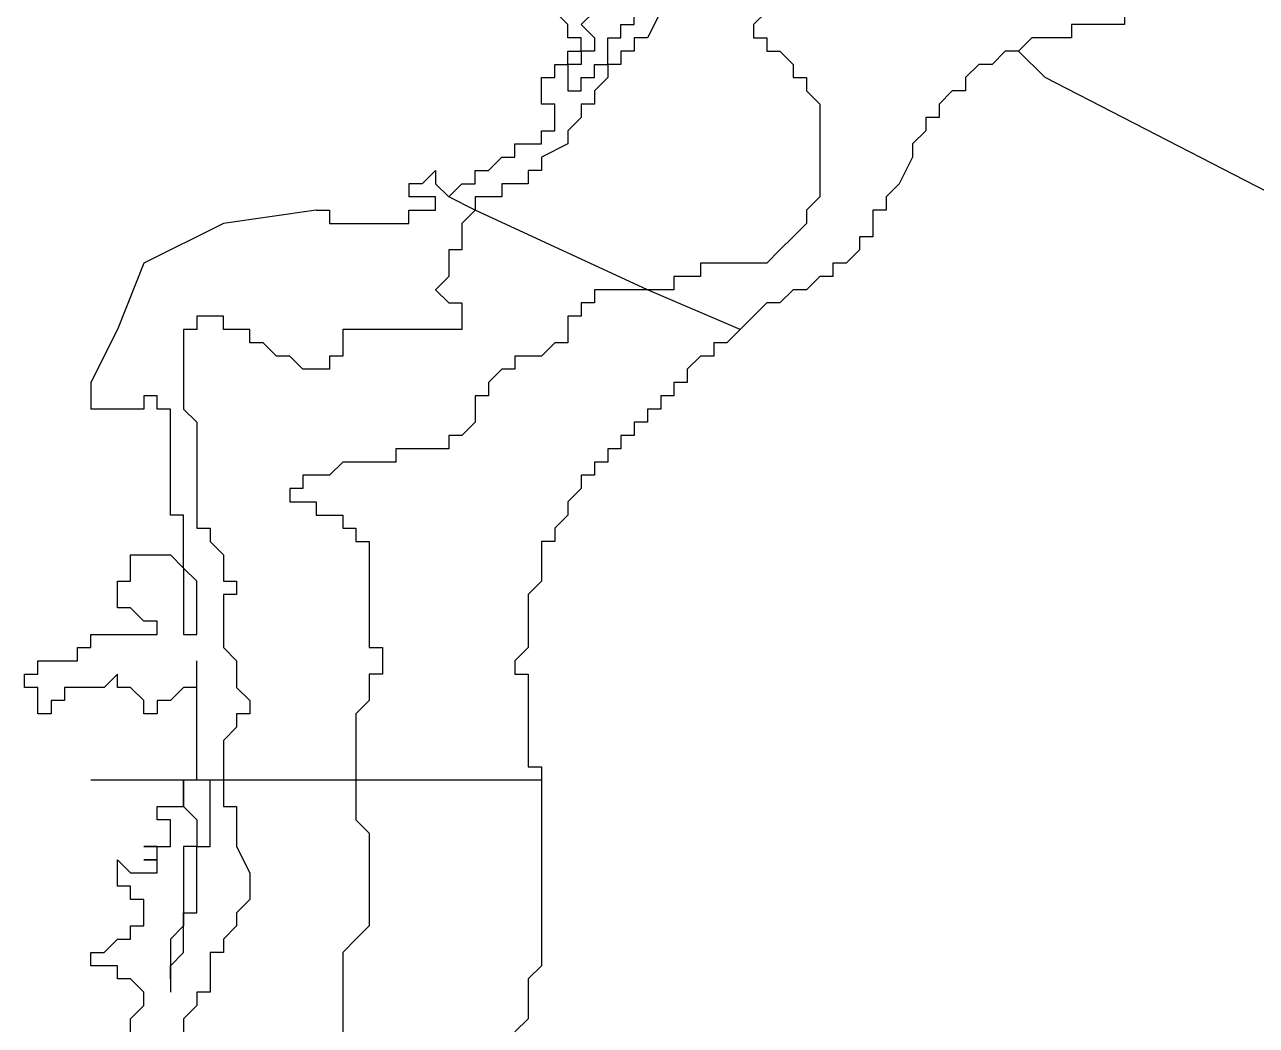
# Model space of a CAD drawing. Extents: x -79.2 to -65.2, y 32.5 to 44.8.
# Drawn here: x -75.19 to -74.261, y 38.315 to 39.07 of the extents above; entities that cross this region are included whole.
import ezdxf

# ---------------------------------------------------------------- set-up
doc = ezdxf.new("R2010")
doc.units = 0

msp = doc.modelspace()

# ---------------------------------------------------------------- linework, layer by layer
at = {"layer": '0FINSTR_G'}
for points in [[(-74.87, 38.94), (-74.87, 38.94), (-74.86, 38.95), (-74.86, 38.95), (-74.86, 38.95), (-74.85, 38.95), (-74.85, 38.95), (-74.85, 38.96), (-74.85, 38.96), (-74.84, 38.96), (-74.84, 38.96), (-74.84, 38.96), (-74.83, 38.97), (-74.83, 38.97), (-74.83, 38.97), (-74.82, 38.97), (-74.82, 38.97), (-74.82, 38.98), (-74.81, 38.98), (-74.81, 38.98), (-74.81, 38.98), (-74.81, 38.98), (-74.8, 38.98), (-74.8, 38.98), (-74.8, 38.99), (-74.8, 38.99), (-74.79, 38.99), (-74.79, 38.99), (-74.79, 39), (-74.79, 39), (-74.79, 39), (-74.79, 39.01), (-74.79, 39.01), (-74.8, 39.01), (-74.8, 39.01), (-74.8, 39.02), (-74.8, 39.02), (-74.8, 39.02), (-74.8, 39.02), (-74.8, 39.03), (-74.8, 39.03), (-74.79, 39.03), (-74.79, 39.03), (-74.79, 39.04), (-74.79, 39.04), (-74.78, 39.04), (-74.78, 39.04), (-74.78, 39.04), (-74.78, 39.05), (-74.77, 39.05), (-74.77, 39.05), (-74.77, 39.06), (-74.77, 39.06), (-74.77, 39.06), (-74.78, 39.06), (-74.78, 39.07), (-74.78, 39.07), (-74.78, 39.07), (-74.78, 39.07), (-74.78, 39.07), (-74.79, 39.08)], [(-74.71, 39.08), (-74.72, 39.06), (-74.72, 39.06), (-74.72, 39.06), (-74.72, 39.06), (-74.73, 39.06), (-74.73, 39.06), (-74.73, 39.05), (-74.74, 39.05), (-74.74, 39.05), (-74.74, 39.05), (-74.74, 39.04), (-74.75, 39.04), (-74.75, 39.04), (-74.75, 39.03), (-74.75, 39.03), (-74.76, 39.02), (-74.76, 39.02), (-74.76, 39.01), (-74.77, 39.01), (-74.77, 39.01), (-74.77, 39), (-74.77, 39), (-74.77, 39), (-74.77, 39), (-74.78, 38.99), (-74.78, 38.99), (-74.78, 38.99), (-74.78, 38.99), (-74.78, 38.98), (-74.78, 38.98), (-74.78, 38.98), (-74.8, 38.97), (-74.8, 38.97), (-74.8, 38.96), (-74.8, 38.96), (-74.81, 38.96), (-74.81, 38.95), (-74.81, 38.95), (-74.82, 38.95), (-74.82, 38.95), (-74.83, 38.95), (-74.83, 38.95), (-74.83, 38.94), (-74.84, 38.94), (-74.84, 38.94), (-74.84, 38.94), (-74.85, 38.94), (-74.85, 38.93)], [(-74.76, 39.08), (-74.77, 39.07), (-74.77, 39.07), (-74.77, 39.07), (-74.77, 39.07), (-74.77, 39.07), (-74.76, 39.06), (-74.76, 39.06), (-74.76, 39.06), (-74.76, 39.06), (-74.76, 39.05), (-74.77, 39.05), (-74.77, 39.05), (-74.77, 39.05), (-74.77, 39.04), (-74.77, 39.04), (-74.78, 39.04), (-74.78, 39.04), (-74.78, 39.03), (-74.78, 39.03), (-74.78, 39.03), (-74.78, 39.02), (-74.78, 39.02), (-74.78, 39.02), (-74.78, 39.02), (-74.77, 39.02), (-74.77, 39.02), (-74.77, 39.03), (-74.77, 39.03), (-74.77, 39.03), (-74.76, 39.03), (-74.76, 39.03), (-74.76, 39.04), (-74.76, 39.04), (-74.76, 39.04), (-74.75, 39.04), (-74.75, 39.05), (-74.75, 39.05), (-74.75, 39.05), (-74.75, 39.05), (-74.75, 39.06), (-74.74, 39.06), (-74.74, 39.06), (-74.74, 39.06), (-74.74, 39.07), (-74.74, 39.07), (-74.74, 39.07), (-74.73, 39.07), (-74.73, 39.08)], [(-74.63, 39.08), (-74.64, 39.07), (-74.64, 39.07), (-74.64, 39.06), (-74.63, 39.06), (-74.63, 39.06), (-74.63, 39.05), (-74.62, 39.05), (-74.62, 39.05), (-74.61, 39.04), (-74.61, 39.04), (-74.61, 39.03), (-74.61, 39.03), (-74.6, 39.03), (-74.6, 39.03), (-74.6, 39.02), (-74.6, 39.02)], [(-74.36, 39.08), (-74.36, 39.07), (-74.37, 39.07), (-74.37, 39.07), (-74.38, 39.07), (-74.38, 39.07), (-74.39, 39.07), (-74.39, 39.07), (-74.4, 39.07), (-74.4, 39.06), (-74.41, 39.06), (-74.42, 39.06), (-74.42, 39.06), (-74.42, 39.06), (-74.43, 39.06), (-74.43, 39.06), (-74.44, 39.05), (-74.44, 39.05), (-74.45, 39.05), (-74.45, 39.05)], [(-74.45, 39.05), (-74.45, 39.05), (-74.46, 39.04)], [(-74.44, 39.05), (-74.45, 39.05)], [(-73.74, 38.68), (-74.42, 39.03), (-74.44, 39.05)], [(-74.46, 39.04), (-74.46, 39.04), (-74.47, 39.04), (-74.48, 39.03), (-74.48, 39.03), (-74.48, 39.02), (-74.49, 39.02), (-74.49, 39.02), (-74.5, 39.01), (-74.5, 39.01), (-74.5, 39), (-74.51, 39), (-74.51, 38.99), (-74.51, 38.99), (-74.52, 38.98), (-74.52, 38.98)], [(-74.6, 39.02), (-74.6, 39.02), (-74.6, 39.02), (-74.59, 39.01), (-74.59, 39.01), (-74.59, 39), (-74.59, 39), (-74.59, 38.99), (-74.59, 38.99), (-74.59, 38.98), (-74.59, 38.97), (-74.59, 38.97), (-74.59, 38.96), (-74.59, 38.96), (-74.59, 38.95), (-74.59, 38.94), (-74.59, 38.94), (-74.6, 38.93), (-74.6, 38.93), (-74.6, 38.92), (-74.6, 38.92), (-74.61, 38.91), (-74.61, 38.91), (-74.61, 38.91), (-74.62, 38.9), (-74.62, 38.9), (-74.63, 38.89), (-74.63, 38.89), (-74.64, 38.89), (-74.64, 38.89), (-74.65, 38.89), (-74.65, 38.89), (-74.66, 38.89), (-74.66, 38.89), (-74.67, 38.89), (-74.67, 38.89), (-74.67, 38.89), (-74.68, 38.89), (-74.68, 38.88), (-74.69, 38.88), (-74.7, 38.88), (-74.7, 38.87), (-74.71, 38.87), (-74.71, 38.87), (-74.72, 38.87)], [(-74.52, 38.98), (-74.52, 38.98), (-74.52, 38.98), (-74.52, 38.97), (-74.53, 38.95), (-74.53, 38.95), (-74.53, 38.95), (-74.54, 38.94), (-74.54, 38.94), (-74.54, 38.93), (-74.55, 38.93), (-74.55, 38.92), (-74.55, 38.91), (-74.56, 38.91), (-74.56, 38.9), (-74.57, 38.89), (-74.57, 38.89), (-74.58, 38.89), (-74.58, 38.88), (-74.59, 38.88), (-74.59, 38.88), (-74.6, 38.87), (-74.6, 38.87), (-74.61, 38.87), (-74.61, 38.87), (-74.62, 38.86), (-74.63, 38.86), (-74.63, 38.86), (-74.64, 38.85), (-74.64, 38.85), (-74.65, 38.84), (-74.65, 38.84)], [(-74.88, 38.96), (-74.89, 38.95), (-74.89, 38.95), (-74.89, 38.95), (-74.9, 38.95), (-74.9, 38.94), (-74.9, 38.94)], [(-74.88, 38.96), (-74.88, 38.96), (-74.88, 38.96), (-74.88, 38.96)], [(-74.88, 38.96), (-74.88, 38.95), (-74.88, 38.95), (-74.88, 38.95), (-74.88, 38.95), (-74.87, 38.94), (-74.87, 38.94), (-74.87, 38.94), (-74.87, 38.94)], [(-74.97, 38.93), (-74.97, 38.93), (-74.97, 38.93), (-74.97, 38.93), (-74.96, 38.93), (-74.96, 38.92), (-74.96, 38.92), (-74.95, 38.92), (-74.95, 38.92), (-74.95, 38.92), (-74.94, 38.92), (-74.94, 38.92), (-74.93, 38.92), (-74.93, 38.92), (-74.92, 38.92), (-74.92, 38.92), (-74.92, 38.92), (-74.91, 38.92), (-74.91, 38.92), (-74.9, 38.92), (-74.9, 38.93), (-74.9, 38.93), (-74.89, 38.93), (-74.89, 38.93), (-74.89, 38.93), (-74.88, 38.93), (-74.88, 38.93), (-74.88, 38.93), (-74.88, 38.94), (-74.88, 38.94), (-74.88, 38.94), (-74.89, 38.94), (-74.89, 38.94), (-74.9, 38.94)], [(-74.87, 38.94), (-74.87, 38.94)], [(-74.85, 38.93), (-74.87, 38.94)], [(-74.97, 38.93), (-75.04, 38.92), (-75.1, 38.89), (-75.12, 38.84), (-75.14, 38.8), (-75.14, 38.78)], [(-74.85, 38.93), (-74.85, 38.93), (-74.85, 38.93), (-74.85, 38.93), (-74.86, 38.92), (-74.86, 38.92), (-74.86, 38.92), (-74.86, 38.91), (-74.86, 38.91), (-74.86, 38.9), (-74.86, 38.9), (-74.87, 38.9), (-74.87, 38.89), (-74.87, 38.89), (-74.87, 38.88), (-74.87, 38.88), (-74.88, 38.87), (-74.88, 38.87), (-74.88, 38.87), (-74.88, 38.87), (-74.88, 38.87), (-74.88, 38.87), (-74.87, 38.86), (-74.87, 38.86), (-74.87, 38.86), (-74.86, 38.86), (-74.86, 38.86), (-74.86, 38.86), (-74.86, 38.86), (-74.86, 38.85), (-74.86, 38.85), (-74.86, 38.85), (-74.86, 38.85), (-74.86, 38.85), (-74.86, 38.84), (-74.86, 38.84), (-74.86, 38.84), (-74.87, 38.84), (-74.87, 38.84), (-74.87, 38.84), (-74.87, 38.84), (-74.88, 38.84), (-74.88, 38.84), (-74.88, 38.84), (-74.89, 38.84), (-74.89, 38.84), (-74.9, 38.84), (-74.9, 38.84), (-74.9, 38.84), (-74.91, 38.84), (-74.91, 38.84), (-74.91, 38.84), (-74.92, 38.84), (-74.92, 38.84), (-74.93, 38.84), (-74.93, 38.84), (-74.94, 38.84), (-74.94, 38.84), (-74.94, 38.84), (-74.95, 38.84), (-74.95, 38.84), (-74.95, 38.83), (-74.95, 38.83), (-74.95, 38.83), (-74.95, 38.83), (-74.95, 38.82), (-74.96, 38.82), (-74.96, 38.82), (-74.96, 38.82), (-74.96, 38.82), (-74.96, 38.82), (-74.96, 38.81), (-74.96, 38.81), (-74.97, 38.81), (-74.97, 38.81), (-74.97, 38.81), (-74.97, 38.81), (-74.97, 38.81), (-74.97, 38.81), (-74.98, 38.81), (-74.98, 38.81), (-74.98, 38.81), (-74.98, 38.81), (-74.99, 38.82), (-74.99, 38.82), (-74.99, 38.82), (-75, 38.82), (-75, 38.82), (-75, 38.82), (-75, 38.82), (-75.01, 38.83), (-75.01, 38.83), (-75.01, 38.83), (-75.02, 38.83), (-75.02, 38.83), (-75.02, 38.83), (-75.02, 38.84), (-75.02, 38.84), (-75.03, 38.84), (-75.03, 38.84), (-75.03, 38.84), (-75.03, 38.84), (-75.04, 38.84), (-75.04, 38.85), (-75.04, 38.85), (-75.04, 38.85), (-75.05, 38.85), (-75.05, 38.85), (-75.05, 38.85), (-75.06, 38.85), (-75.06, 38.84), (-75.06, 38.84), (-75.06, 38.84), (-75.06, 38.84), (-75.07, 38.84), (-75.07, 38.84), (-75.07, 38.84), (-75.07, 38.84), (-75.07, 38.83), (-75.07, 38.83), (-75.07, 38.83), (-75.07, 38.82), (-75.07, 38.82), (-75.07, 38.81), (-75.07, 38.81), (-75.07, 38.8), (-75.07, 38.8), (-75.07, 38.8), (-75.07, 38.79), (-75.07, 38.79), (-75.07, 38.79), (-75.07, 38.78), (-75.07, 38.78), (-75.07, 38.78), (-75.06, 38.77), (-75.06, 38.77), (-75.06, 38.76), (-75.06, 38.76), (-75.06, 38.76), (-75.06, 38.75), (-75.06, 38.75), (-75.06, 38.75), (-75.06, 38.74), (-75.06, 38.74), (-75.06, 38.73), (-75.06, 38.72), (-75.06, 38.72), (-75.06, 38.71), (-75.06, 38.71), (-75.06, 38.71), (-75.06, 38.7), (-75.06, 38.7), (-75.06, 38.7), (-75.06, 38.69), (-75.05, 38.69), (-75.05, 38.69), (-75.05, 38.69), (-75.05, 38.68), (-75.05, 38.68), (-75.04, 38.67), (-75.04, 38.67), (-75.04, 38.66), (-75.04, 38.66), (-75.04, 38.65), (-75.03, 38.65), (-75.03, 38.65), (-75.03, 38.65), (-75.03, 38.64), (-75.03, 38.64), (-75.04, 38.64), (-75.04, 38.63), (-75.04, 38.63), (-75.04, 38.63), (-75.04, 38.63), (-75.04, 38.62), (-75.04, 38.62), (-75.04, 38.61), (-75.04, 38.61), (-75.04, 38.61), (-75.04, 38.6), (-75.04, 38.6), (-75.04, 38.6), (-75.03, 38.59), (-75.03, 38.59), (-75.03, 38.59), (-75.03, 38.58), (-75.03, 38.58), (-75.03, 38.57), (-75.03, 38.57), (-75.02, 38.56), (-75.02, 38.56), (-75.02, 38.56), (-75.02, 38.55), (-75.02, 38.55), (-75.02, 38.55), (-75.03, 38.55), (-75.03, 38.54), (-75.03, 38.54), (-75.03, 38.54), (-75.04, 38.53), (-75.04, 38.53), (-75.04, 38.53), (-75.04, 38.52), (-75.04, 38.52), (-75.04, 38.51), (-75.04, 38.51), (-75.04, 38.51), (-75.04, 38.5)], [(-74.97, 38.93), (-74.97, 38.93)], [(-74.97, 38.93), (-74.97, 38.93)], [(-74.72, 38.87), (-74.85, 38.93)], [(-74.72, 38.87), (-74.72, 38.87), (-74.73, 38.87), (-74.73, 38.87), (-74.74, 38.87), (-74.75, 38.87), (-74.75, 38.87), (-74.76, 38.87), (-74.76, 38.87), (-74.76, 38.86), (-74.76, 38.86), (-74.77, 38.86), (-74.77, 38.86), (-74.77, 38.85), (-74.78, 38.85), (-74.78, 38.85), (-74.78, 38.85), (-74.78, 38.84), (-74.78, 38.84), (-74.78, 38.84), (-74.78, 38.83), (-74.78, 38.83), (-74.78, 38.83), (-74.79, 38.83), (-74.79, 38.83), (-74.8, 38.82), (-74.8, 38.82), (-74.8, 38.82), (-74.81, 38.82), (-74.81, 38.82), (-74.81, 38.82), (-74.82, 38.82), (-74.82, 38.82), (-74.82, 38.81), (-74.83, 38.81), (-74.83, 38.81), (-74.83, 38.81), (-74.84, 38.8), (-74.84, 38.8), (-74.84, 38.8), (-74.84, 38.79), (-74.85, 38.79), (-74.85, 38.78), (-74.85, 38.78), (-74.85, 38.78), (-74.85, 38.77), (-74.85, 38.77), (-74.85, 38.77), (-74.86, 38.76), (-74.86, 38.76), (-74.86, 38.76), (-74.87, 38.76), (-74.87, 38.75), (-74.88, 38.75), (-74.88, 38.75), (-74.89, 38.75), (-74.89, 38.75), (-74.9, 38.75), (-74.91, 38.75), (-74.91, 38.74), (-74.92, 38.74), (-74.92, 38.74), (-74.92, 38.74), (-74.93, 38.74), (-74.93, 38.74), (-74.94, 38.74), (-74.95, 38.74), (-74.95, 38.74), (-74.96, 38.73), (-74.96, 38.73), (-74.97, 38.73), (-74.97, 38.73), (-74.97, 38.73), (-74.98, 38.73), (-74.98, 38.73), (-74.98, 38.72), (-74.99, 38.72), (-74.99, 38.72), (-74.99, 38.72), (-74.99, 38.72), (-74.99, 38.71), (-74.98, 38.71), (-74.98, 38.71), (-74.98, 38.71), (-74.97, 38.71), (-74.97, 38.71), (-74.97, 38.71), (-74.97, 38.7), (-74.96, 38.7), (-74.96, 38.7), (-74.96, 38.7), (-74.95, 38.7), (-74.95, 38.69), (-74.95, 38.69), (-74.94, 38.69), (-74.94, 38.69), (-74.94, 38.69), (-74.94, 38.68), (-74.93, 38.68), (-74.93, 38.67), (-74.93, 38.67), (-74.93, 38.67), (-74.93, 38.67), (-74.93, 38.67), (-74.93, 38.66), (-74.93, 38.66), (-74.93, 38.65), (-74.93, 38.65), (-74.93, 38.64), (-74.93, 38.64), (-74.93, 38.64), (-74.93, 38.63), (-74.93, 38.62), (-74.93, 38.62), (-74.93, 38.61), (-74.93, 38.61), (-74.93, 38.61), (-74.93, 38.6), (-74.92, 38.6), (-74.92, 38.59), (-74.92, 38.59), (-74.92, 38.59), (-74.92, 38.58), (-74.93, 38.58), (-74.93, 38.57), (-74.93, 38.57), (-74.93, 38.56), (-74.93, 38.56), (-74.94, 38.55), (-74.94, 38.55), (-74.94, 38.54), (-74.94, 38.54), (-74.94, 38.54), (-74.94, 38.54), (-74.94, 38.53), (-74.94, 38.52), (-74.94, 38.51), (-74.94, 38.51), (-74.94, 38.5), (-74.94, 38.5)], [(-74.65, 38.84), (-74.72, 38.87)], [(-74.65, 38.84), (-74.65, 38.84), (-74.66, 38.83), (-74.66, 38.83), (-74.67, 38.83), (-74.67, 38.82), (-74.68, 38.82), (-74.69, 38.81), (-74.69, 38.8), (-74.7, 38.8), (-74.7, 38.79), (-74.71, 38.79), (-74.71, 38.78), (-74.72, 38.78), (-74.72, 38.78), (-74.72, 38.77), (-74.73, 38.77), (-74.73, 38.76), (-74.74, 38.76), (-74.74, 38.75), (-74.75, 38.75), (-74.75, 38.74), (-74.76, 38.74), (-74.76, 38.73), (-74.77, 38.73), (-74.77, 38.72), (-74.77, 38.72), (-74.78, 38.71), (-74.78, 38.7), (-74.79, 38.69), (-74.79, 38.69), (-74.79, 38.69), (-74.79, 38.68), (-74.8, 38.68), (-74.8, 38.67), (-74.8, 38.67), (-74.8, 38.66), (-74.8, 38.66), (-74.8, 38.65), (-74.8, 38.65), (-74.8, 38.65), (-74.81, 38.64), (-74.81, 38.64), (-74.81, 38.63), (-74.81, 38.62), (-74.81, 38.61), (-74.81, 38.61), (-74.81, 38.6), (-74.82, 38.59), (-74.82, 38.58), (-74.81, 38.58), (-74.81, 38.57), (-74.81, 38.57), (-74.81, 38.56), (-74.81, 38.56), (-74.81, 38.55), (-74.81, 38.54), (-74.81, 38.53), (-74.81, 38.53), (-74.81, 38.52), (-74.81, 38.52), (-74.81, 38.51), (-74.8, 38.51), (-74.8, 38.51), (-74.8, 38.5), (-74.8, 38.5), (-74.8, 38.5)], [(-75.06, 38.61), (-75.06, 38.61), (-75.06, 38.62), (-75.06, 38.62), (-75.06, 38.62), (-75.06, 38.63), (-75.06, 38.63), (-75.06, 38.63), (-75.06, 38.64), (-75.06, 38.64), (-75.06, 38.64), (-75.06, 38.65), (-75.06, 38.65), (-75.06, 38.65), (-75.07, 38.66), (-75.07, 38.66), (-75.07, 38.66), (-75.07, 38.67), (-75.07, 38.67), (-75.07, 38.67), (-75.07, 38.68), (-75.07, 38.68), (-75.07, 38.68), (-75.07, 38.69), (-75.07, 38.69), (-75.07, 38.69), (-75.07, 38.69), (-75.07, 38.7), (-75.07, 38.7), (-75.08, 38.7), (-75.08, 38.71), (-75.08, 38.71), (-75.08, 38.71), (-75.08, 38.71), (-75.08, 38.72), (-75.08, 38.72), (-75.08, 38.73), (-75.08, 38.73), (-75.08, 38.73), (-75.08, 38.73), (-75.08, 38.74), (-75.08, 38.74), (-75.08, 38.74), (-75.08, 38.75), (-75.08, 38.75), (-75.08, 38.75), (-75.08, 38.76), (-75.08, 38.76), (-75.08, 38.76), (-75.08, 38.77), (-75.08, 38.77), (-75.08, 38.77), (-75.08, 38.78), (-75.08, 38.78), (-75.09, 38.78), (-75.09, 38.78), (-75.09, 38.79), (-75.09, 38.79), (-75.1, 38.79), (-75.1, 38.79), (-75.1, 38.79), (-75.1, 38.78), (-75.11, 38.78), (-75.11, 38.78), (-75.11, 38.78), (-75.12, 38.78), (-75.12, 38.78), (-75.12, 38.78), (-75.13, 38.78), (-75.13, 38.78), (-75.13, 38.78), (-75.14, 38.78), (-75.14, 38.78)], [(-75.06, 38.57), (-75.07, 38.57), (-75.07, 38.57), (-75.07, 38.57), (-75.08, 38.56), (-75.08, 38.56), (-75.08, 38.56), (-75.09, 38.56), (-75.09, 38.56), (-75.09, 38.56), (-75.09, 38.55), (-75.09, 38.55), (-75.1, 38.55), (-75.1, 38.55), (-75.1, 38.56), (-75.1, 38.56), (-75.1, 38.56), (-75.11, 38.57), (-75.11, 38.57), (-75.11, 38.57), (-75.11, 38.57), (-75.11, 38.57), (-75.12, 38.57), (-75.12, 38.58), (-75.13, 38.57), (-75.13, 38.57), (-75.13, 38.57), (-75.14, 38.57), (-75.14, 38.57), (-75.14, 38.57), (-75.15, 38.57), (-75.15, 38.57), (-75.15, 38.57), (-75.16, 38.57), (-75.16, 38.56), (-75.16, 38.56), (-75.17, 38.56), (-75.17, 38.56), (-75.17, 38.55), (-75.17, 38.55), (-75.17, 38.55), (-75.18, 38.55), (-75.18, 38.56), (-75.18, 38.56), (-75.18, 38.56), (-75.18, 38.56), (-75.18, 38.57), (-75.18, 38.57), (-75.19, 38.57), (-75.19, 38.57), (-75.19, 38.57), (-75.19, 38.58), (-75.18, 38.58), (-75.18, 38.58), (-75.18, 38.58), (-75.18, 38.59), (-75.18, 38.59), (-75.17, 38.59), (-75.17, 38.59), (-75.17, 38.59), (-75.17, 38.59), (-75.16, 38.59), (-75.16, 38.59), (-75.15, 38.59), (-75.15, 38.59), (-75.15, 38.59), (-75.15, 38.59), (-75.15, 38.6), (-75.14, 38.6), (-75.14, 38.6), (-75.14, 38.6), (-75.14, 38.61), (-75.13, 38.61), (-75.13, 38.61), (-75.12, 38.61), (-75.12, 38.61), (-75.11, 38.61), (-75.11, 38.61), (-75.11, 38.61), (-75.1, 38.61), (-75.1, 38.61), (-75.09, 38.61), (-75.09, 38.61), (-75.09, 38.61), (-75.09, 38.61), (-75.09, 38.62), (-75.09, 38.62), (-75.09, 38.62), (-75.1, 38.62), (-75.1, 38.62), (-75.1, 38.62), (-75.11, 38.63), (-75.11, 38.63), (-75.11, 38.63), (-75.12, 38.63), (-75.12, 38.63), (-75.12, 38.64), (-75.12, 38.64), (-75.12, 38.64), (-75.12, 38.64), (-75.12, 38.65), (-75.12, 38.65), (-75.11, 38.65), (-75.11, 38.66), (-75.11, 38.66), (-75.11, 38.66), (-75.11, 38.67), (-75.11, 38.67), (-75.11, 38.67), (-75.11, 38.67), (-75.1, 38.67), (-75.1, 38.67), (-75.09, 38.67), (-75.09, 38.67), (-75.08, 38.67), (-75.08, 38.67), (-75.08, 38.67), (-75.08, 38.67), (-75.07, 38.66), (-75.07, 38.66), (-75.07, 38.66), (-75.07, 38.65), (-75.07, 38.65), (-75.07, 38.65), (-75.07, 38.64), (-75.07, 38.64), (-75.07, 38.64), (-75.07, 38.63), (-75.07, 38.63), (-75.07, 38.63), (-75.07, 38.62), (-75.07, 38.62), (-75.07, 38.62), (-75.07, 38.61), (-75.07, 38.61), (-75.07, 38.61), (-75.06, 38.61)], [(-75.06, 38.57), (-75.06, 38.58), (-75.06, 38.58), (-75.06, 38.58), (-75.06, 38.59), (-75.06, 38.59), (-75.06, 38.59)], [(-75.06, 38.5), (-75.06, 38.51), (-75.06, 38.51), (-75.06, 38.51), (-75.06, 38.51), (-75.06, 38.52), (-75.06, 38.52), (-75.06, 38.52), (-75.06, 38.53), (-75.06, 38.53), (-75.06, 38.53), (-75.06, 38.54), (-75.06, 38.54), (-75.06, 38.54), (-75.06, 38.55), (-75.06, 38.55), (-75.06, 38.55), (-75.06, 38.56), (-75.06, 38.56), (-75.06, 38.56), (-75.06, 38.57), (-75.06, 38.57)], [(-75.06, 38.5), (-75.14, 38.5)], [(-75.1, 38.45), (-75.09, 38.45), (-75.09, 38.45), (-75.08, 38.45), (-75.08, 38.45), (-75.08, 38.45), (-75.08, 38.45), (-75.08, 38.45), (-75.08, 38.46), (-75.08, 38.46), (-75.08, 38.46), (-75.08, 38.46), (-75.08, 38.47), (-75.08, 38.47), (-75.09, 38.47), (-75.09, 38.48), (-75.09, 38.48), (-75.08, 38.48), (-75.08, 38.48), (-75.08, 38.48), (-75.07, 38.48), (-75.07, 38.48), (-75.07, 38.49), (-75.07, 38.5)], [(-75.08, 38.35), (-75.08, 38.35), (-75.08, 38.35), (-75.08, 38.36), (-75.08, 38.36), (-75.08, 38.36), (-75.08, 38.36), (-75.07, 38.37), (-75.07, 38.37), (-75.07, 38.37), (-75.07, 38.37), (-75.07, 38.38), (-75.07, 38.38), (-75.07, 38.38), (-75.07, 38.39), (-75.07, 38.39), (-75.07, 38.39), (-75.07, 38.39), (-75.07, 38.4), (-75.06, 38.4), (-75.06, 38.4), (-75.06, 38.41), (-75.06, 38.41), (-75.06, 38.41), (-75.06, 38.42), (-75.06, 38.42), (-75.06, 38.42), (-75.06, 38.42), (-75.06, 38.43), (-75.06, 38.43), (-75.06, 38.43), (-75.06, 38.44), (-75.06, 38.44), (-75.06, 38.44), (-75.06, 38.45), (-75.05, 38.45), (-75.05, 38.45), (-75.05, 38.45), (-75.05, 38.46), (-75.05, 38.46), (-75.05, 38.46), (-75.05, 38.47), (-75.05, 38.47), (-75.05, 38.48), (-75.05, 38.48), (-75.05, 38.48), (-75.05, 38.48), (-75.05, 38.49), (-75.05, 38.49), (-75.05, 38.5), (-75.06, 38.5), (-75.06, 38.5), (-75.06, 38.5)], [(-75.07, 38.5), (-75.07, 38.49), (-75.07, 38.48), (-75.07, 38.48), (-75.07, 38.48), (-75.07, 38.48), (-75.06, 38.47), (-75.06, 38.47), (-75.06, 38.47), (-75.06, 38.46), (-75.06, 38.46), (-75.06, 38.46), (-75.06, 38.45), (-75.07, 38.45), (-75.07, 38.45), (-75.07, 38.45), (-75.07, 38.44), (-75.07, 38.44), (-75.07, 38.44), (-75.07, 38.44), (-75.07, 38.43), (-75.07, 38.43), (-75.07, 38.43), (-75.07, 38.42), (-75.07, 38.42), (-75.07, 38.42), (-75.07, 38.41), (-75.07, 38.41), (-75.07, 38.41), (-75.07, 38.4), (-75.07, 38.4), (-75.07, 38.4), (-75.07, 38.4), (-75.07, 38.39), (-75.07, 38.39), (-75.07, 38.39), (-75.08, 38.38), (-75.08, 38.38), (-75.08, 38.38), (-75.08, 38.37), (-75.08, 38.37), (-75.08, 38.37), (-75.08, 38.37), (-75.08, 38.36), (-75.08, 38.36), (-75.08, 38.36), (-75.08, 38.36), (-75.08, 38.35), (-75.08, 38.35), (-75.08, 38.35)], [(-75.04, 38.5), (-75.04, 38.5), (-75.04, 38.49), (-75.04, 38.49), (-75.04, 38.48), (-75.03, 38.48), (-75.03, 38.47), (-75.03, 38.47), (-75.03, 38.47), (-75.03, 38.46), (-75.03, 38.46), (-75.03, 38.46), (-75.03, 38.45), (-75.03, 38.45), (-75.03, 38.45), (-75.03, 38.45), (-75.02, 38.43), (-75.02, 38.43), (-75.02, 38.42), (-75.02, 38.42), (-75.02, 38.42), (-75.02, 38.41), (-75.02, 38.41), (-75.02, 38.41), (-75.03, 38.4), (-75.03, 38.4), (-75.03, 38.4), (-75.03, 38.4), (-75.03, 38.4), (-75.03, 38.39), (-75.04, 38.38), (-75.04, 38.38), (-75.04, 38.37), (-75.05, 38.37), (-75.05, 38.36), (-75.05, 38.36), (-75.05, 38.36), (-75.05, 38.35), (-75.05, 38.35), (-75.05, 38.34), (-75.05, 38.34), (-75.06, 38.34), (-75.06, 38.33), (-75.06, 38.33), (-75.06, 38.33), (-75.07, 38.32), (-75.07, 38.32), (-75.07, 38.31)], [(-75.06, 38.5), (-75.06, 38.5)], [(-75.04, 38.5), (-75.06, 38.5)], [(-74.94, 38.5), (-75.04, 38.5)], [(-74.94, 38.5), (-74.94, 38.5), (-74.94, 38.49), (-74.94, 38.49), (-74.94, 38.48), (-74.94, 38.47), (-74.94, 38.47), (-74.93, 38.46), (-74.93, 38.46), (-74.93, 38.45), (-74.93, 38.45), (-74.93, 38.44), (-74.93, 38.44), (-74.93, 38.43), (-74.93, 38.42), (-74.93, 38.41), (-74.93, 38.4), (-74.93, 38.4), (-74.93, 38.4), (-74.93, 38.39), (-74.93, 38.39), (-74.94, 38.38), (-74.94, 38.38), (-74.94, 38.38), (-74.95, 38.37), (-74.95, 38.37), (-74.95, 38.37), (-74.95, 38.36), (-74.95, 38.35), (-74.95, 38.35), (-74.95, 38.34), (-74.95, 38.34), (-74.95, 38.33), (-74.95, 38.33), (-74.95, 38.32), (-74.95, 38.32), (-74.95, 38.31)], [(-74.8, 38.5), (-74.94, 38.5)], [(-74.8, 38.5), (-74.8, 38.49), (-74.8, 38.49), (-74.8, 38.48), (-74.8, 38.47), (-74.8, 38.46), (-74.8, 38.45), (-74.8, 38.44), (-74.8, 38.43), (-74.8, 38.43), (-74.8, 38.43), (-74.8, 38.42), (-74.8, 38.41), (-74.8, 38.41), (-74.8, 38.4), (-74.8, 38.39), (-74.8, 38.39), (-74.8, 38.38), (-74.8, 38.37), (-74.8, 38.36), (-74.81, 38.35), (-74.81, 38.34), (-74.81, 38.34), (-74.81, 38.33), (-74.81, 38.33), (-74.81, 38.33), (-74.81, 38.32), (-74.81, 38.32), (-74.82, 38.31)], [(-74.8, 38.5), (-74.8, 38.5)], [(-75.11, 38.31), (-75.11, 38.32), (-75.11, 38.32), (-75.11, 38.32), (-75.11, 38.32), (-75.1, 38.33), (-75.1, 38.33), (-75.1, 38.33), (-75.1, 38.33), (-75.1, 38.34), (-75.1, 38.34), (-75.1, 38.34), (-75.11, 38.35), (-75.11, 38.35), (-75.11, 38.35), (-75.11, 38.35), (-75.12, 38.35), (-75.12, 38.35), (-75.12, 38.35), (-75.12, 38.36), (-75.13, 38.36), (-75.13, 38.36), (-75.13, 38.36), (-75.14, 38.36), (-75.14, 38.36), (-75.14, 38.36), (-75.14, 38.36), (-75.14, 38.37), (-75.14, 38.37), (-75.13, 38.37), (-75.13, 38.37), (-75.13, 38.37), (-75.12, 38.38), (-75.12, 38.38), (-75.12, 38.38), (-75.11, 38.38), (-75.11, 38.38), (-75.11, 38.39), (-75.11, 38.39), (-75.11, 38.39), (-75.1, 38.39), (-75.1, 38.4), (-75.1, 38.4), (-75.1, 38.4), (-75.1, 38.41), (-75.1, 38.41), (-75.11, 38.41), (-75.11, 38.41), (-75.11, 38.42), (-75.12, 38.42), (-75.12, 38.42), (-75.12, 38.42), (-75.12, 38.43), (-75.12, 38.43), (-75.12, 38.43), (-75.12, 38.43), (-75.12, 38.44), (-75.12, 38.44), (-75.12, 38.44), (-75.11, 38.43), (-75.11, 38.43), (-75.11, 38.43), (-75.1, 38.43), (-75.1, 38.43), (-75.1, 38.43), (-75.09, 38.43), (-75.09, 38.43), (-75.09, 38.44), (-75.1, 38.44), (-75.09, 38.44), (-75.09, 38.44), (-75.09, 38.45), (-75.1, 38.45)], [(-75.1, 38.45), (-75.1, 38.45), (-75.09, 38.45), (-75.1, 38.45)], [(-75.08, 38.35), (-75.08, 38.34)], [(-75.08, 38.34), (-75.08, 38.34), (-75.08, 38.34), (-75.08, 38.34)]]:
    msp.add_lwpolyline(points, dxfattribs=at)

doc.saveas('drawing.dxf')
